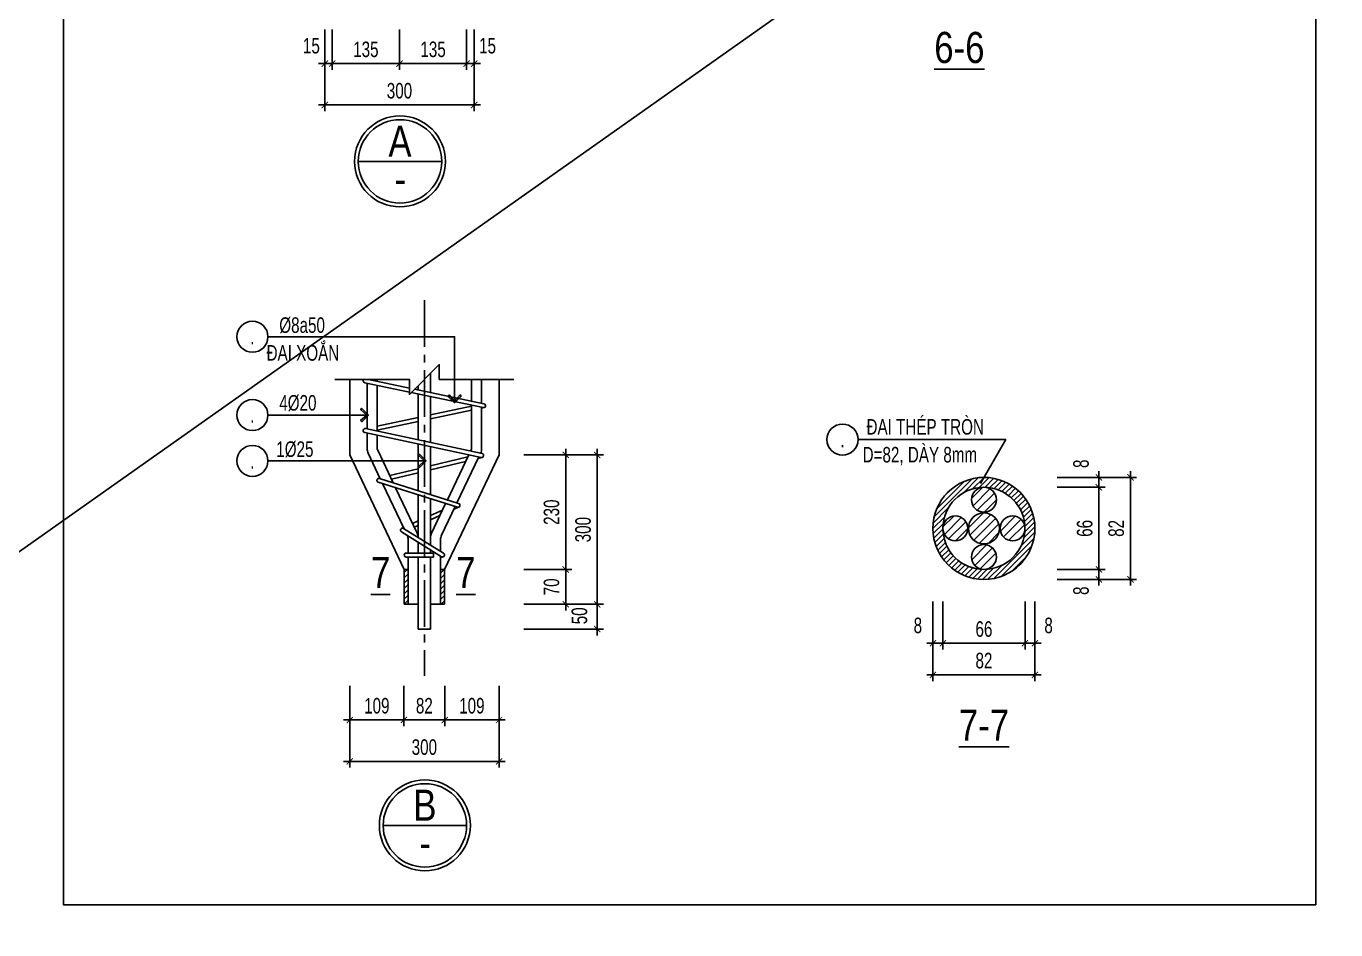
# Model space of a CAD drawing. Extents: x -24357 to 91799, y -17201 to -2351.
# Drawn here: x 37761 to 43024, y -9569 to -5937 of the extents above; entities that cross this region are included whole.
import ezdxf
from ezdxf.enums import TextEntityAlignment as Align

# ---------------------------------------------------------------- set-up
doc = ezdxf.new("R2010")
doc.units = 0
doc.header["$LTSCALE"] = 500
doc.header["$MEASUREMENT"] = 0
doc.header["$PDMODE"] = 3
doc.linetypes.add('CENTER2', pattern=[1.125, 0.75, -0.125, 0.125, -0.125])
doc.layers.get('0').update_dxf_attribs({"linetype": 'CONTINUOUS'})
doc.layers.get('DEFPOINTS').update_dxf_attribs({"linetype": 'CONTINUOUS'})
for name, color, linetype in [('CDC.01.AXIS', 160, 'CENTER2'), ('CDC.02.DIM', 1, 'CONTINUOUS'), ('CDC.03.BORDER', 3, 'CONTINUOUS'), ('CDC.05.STEEL', 4, 'CONTINUOUS'), ('CDC.06.TEXT', 2, 'CONTINUOUS'), ('CDC.10.HATCH', 251, 'CONTINUOUS'), ('CDC.11.NOTE', 8, 'CONTINUOUS')]:
    doc.layers.add(name, color=color, linetype=linetype)
doc.layers.add('KCS_Plotter', color=11, linetype='CONTINUOUS', plot=False)
doc.styles.add('ARIAL', font='arial.ttf', dxfattribs={"width": 0.7})
doc.dimstyles.new('DIM25X0.5', dxfattribs={"dimscale": 25, "dimtxt": 2.5, "dimasz": 1, "dimexe": 1, "dimexo": 0, "dimgap": 1, "dimtad": 1, "dimdec": 0, "dimlfac": 0.5, "dimzin": 0, "dimdsep": 46, "dimtxsty": 'ARIAL', "dimblk": 'ARCHTICK', "dimcen": 0, "dimdle": 1, "dimclrd": 1, "dimclre": 1, "dimclrt": 2, "dimadec": 0, "dimazin": 0, "dimtfac": 1, "dimtdec": 0, "dimtix": 1, "dimtmove": 2, "dimatfit": 3, "dimldrblk": 'ARCHTICK', "dimfxl": 1, "dimtolj": 1, "dimtzin": 0, "dimarcsym": 0})
pattern_1 = [(45, (-267987.69, -307000.606), (-10.6066017, 10.6066017), [])]

# ---------------------------------------------------------------- blocks, each defined once
blk = doc.blocks.new('_ArchTick')
at = {"color": 0, "linetype": 'ByBlock', "const_width": 0.15}
blk.add_lwpolyline([(-0.5, -0.5), (0.5, 0.5)], dxfattribs=at)
blk = doc.blocks.new('*D528')
at = {"layer": 'CDC.02.DIM', "color": 1, "lineweight": -2, "transparency": 16777216}
for p, q in [((38991.1, -5950.6), (38991.1, -6112.7)), ((39261.1, -5950.6), (39261.1, -6112.7)), ((39286.1, -6087.7), (38966.1, -6087.7))]:
    blk.add_line(p, q, dxfattribs=at)
at = {"layer": 'DEFPOINTS', "color": 0, "transparency": 16777216}
for p in [(38991.1, -5950.6), (39261.1, -5950.6), (38991.1, -6087.7)]:
    blk.add_point(p, dxfattribs=at)
at = {"layer": 'CDC.02.DIM', "color": 1, "lineweight": -2, "transparency": 16777216, "xscale": 25, "yscale": 25, "zscale": 25, "rotation": 180}
blk.add_blockref('_ArchTick', (38991.1, -6087.7), dxfattribs=at)
at = {"layer": 'CDC.02.DIM', "color": 1, "lineweight": -2, "transparency": 16777216, "xscale": 25, "yscale": 25, "zscale": 25}
blk.add_blockref('_ArchTick', (39261.1, -6087.7), dxfattribs=at)
at = {"layer": 'CDC.02.DIM', "color": 2, "transparency": 16777216, "insert": (39126.1, -6030.8), "char_height": 62.5, "attachment_point": 5, "style": 'ARIAL'}
blk.add_mtext('\\A1;135', dxfattribs=at)
blk = doc.blocks.new('*D529')
at = {"layer": 'CDC.02.DIM', "color": 1, "lineweight": -2, "transparency": 16777216}
for p, q in [((38961.1, -5950.6), (38961.1, -6279)), ((39561.1, -5950.6), (39561.1, -6279)), ((39586.1, -6254), (38936.1, -6254))]:
    blk.add_line(p, q, dxfattribs=at)
at = {"layer": 'DEFPOINTS', "color": 0, "transparency": 16777216}
for p in [(38961.1, -5950.6), (39561.1, -5950.6), (38961.1, -6254)]:
    blk.add_point(p, dxfattribs=at)
at = {"layer": 'CDC.02.DIM', "color": 1, "lineweight": -2, "transparency": 16777216, "xscale": 25, "yscale": 25, "zscale": 25, "rotation": 180}
blk.add_blockref('_ArchTick', (38961.1, -6254), dxfattribs=at)
at = {"layer": 'CDC.02.DIM', "color": 1, "lineweight": -2, "transparency": 16777216, "xscale": 25, "yscale": 25, "zscale": 25}
blk.add_blockref('_ArchTick', (39561.1, -6254), dxfattribs=at)
at = {"layer": 'CDC.02.DIM', "color": 2, "transparency": 16777216, "insert": (39261.1, -6197.1), "char_height": 62.5, "attachment_point": 5, "style": 'ARIAL'}
blk.add_mtext('\\A1;300', dxfattribs=at)
blk = doc.blocks.new('*D530')
at = {"layer": 'CDC.02.DIM', "color": 1, "lineweight": -2, "transparency": 16777216}
for p, q in [((38961.1, -5950.6), (38961.1, -6112.7)), ((38991.1, -5950.6), (38991.1, -6112.7)), ((38961.1, -6087.7), (38936.1, -6087.7)), ((38961.1, -6087.7), (38991.1, -6087.7)), ((38991.1, -6087.7), (39016.1, -6087.7))]:
    blk.add_line(p, q, dxfattribs=at)
at = {"layer": 'DEFPOINTS', "color": 0, "transparency": 16777216}
for p in [(38961.1, -5950.6), (38991.1, -5950.6), (38991.1, -6087.7)]:
    blk.add_point(p, dxfattribs=at)
at = {"layer": 'CDC.02.DIM', "color": 1, "lineweight": -2, "transparency": 16777216, "xscale": 25, "yscale": 25, "zscale": 25}
blk.add_blockref('_ArchTick', (38961.1, -6087.7), dxfattribs=at)
at = {"layer": 'CDC.02.DIM', "color": 1, "lineweight": -2, "transparency": 16777216, "xscale": 25, "yscale": 25, "zscale": 25, "rotation": 180}
blk.add_blockref('_ArchTick', (38991.1, -6087.7), dxfattribs=at)
at = {"layer": 'CDC.02.DIM', "color": 2, "transparency": 16777216, "insert": (38907.3, -6016.2), "char_height": 62.5, "attachment_point": 5, "style": 'ARIAL'}
blk.add_mtext('\\A1;15', dxfattribs=at)
blk = doc.blocks.new('*D531')
at = {"layer": 'CDC.02.DIM', "color": 1, "lineweight": -2, "transparency": 16777216}
for p, q in [((39261.1, -5950.6), (39261.1, -6112.7)), ((39531.1, -5950.6), (39531.1, -6112.7)), ((39236.1, -6087.7), (39556.1, -6087.7))]:
    blk.add_line(p, q, dxfattribs=at)
at = {"layer": 'DEFPOINTS', "color": 0, "transparency": 16777216}
for p in [(39261.1, -5950.6), (39531.1, -5950.6), (39531.1, -6087.7)]:
    blk.add_point(p, dxfattribs=at)
at = {"layer": 'CDC.02.DIM', "color": 1, "lineweight": -2, "transparency": 16777216, "xscale": 25, "yscale": 25, "zscale": 25, "rotation": 180}
blk.add_blockref('_ArchTick', (39261.1, -6087.7), dxfattribs=at)
at = {"layer": 'CDC.02.DIM', "color": 1, "lineweight": -2, "transparency": 16777216, "xscale": 25, "yscale": 25, "zscale": 25}
blk.add_blockref('_ArchTick', (39531.1, -6087.7), dxfattribs=at)
at = {"layer": 'CDC.02.DIM', "color": 2, "transparency": 16777216, "insert": (39396.1, -6030.8), "char_height": 62.5, "attachment_point": 5, "style": 'ARIAL'}
blk.add_mtext('\\A1;135', dxfattribs=at)
blk = doc.blocks.new('*D532')
at = {"layer": 'CDC.02.DIM', "color": 1, "lineweight": -2, "transparency": 16777216}
for p, q in [((39531.1, -5950.6), (39531.1, -6112.7)), ((39561.1, -5950.6), (39561.1, -6112.7)), ((39531.1, -6087.7), (39506.1, -6087.7)), ((39561.1, -6087.7), (39531.1, -6087.7)), ((39561.1, -6087.7), (39586.1, -6087.7))]:
    blk.add_line(p, q, dxfattribs=at)
at = {"layer": 'DEFPOINTS', "color": 0, "transparency": 16777216}
for p in [(39531.1, -5950.6), (39561.1, -5950.6), (39531.1, -6087.7)]:
    blk.add_point(p, dxfattribs=at)
at = {"layer": 'CDC.02.DIM', "color": 1, "lineweight": -2, "transparency": 16777216, "xscale": 25, "yscale": 25, "zscale": 25}
blk.add_blockref('_ArchTick', (39531.1, -6087.7), dxfattribs=at)
at = {"layer": 'CDC.02.DIM', "color": 1, "lineweight": -2, "transparency": 16777216, "xscale": 25, "yscale": 25, "zscale": 25, "rotation": 180}
blk.add_blockref('_ArchTick', (39561.1, -6087.7), dxfattribs=at)
at = {"layer": 'CDC.02.DIM', "color": 2, "transparency": 16777216, "insert": (39615, -6016.2), "char_height": 62.5, "attachment_point": 5, "style": 'ARIAL'}
blk.add_mtext('\\A1;15', dxfattribs=at)
blk = doc.blocks.new('*D543')
at = {"layer": 'CDC.02.DIM', "color": 1, "lineweight": -2, "transparency": 16777216}
for p, q in [((39279.1, -8588.3), (39279.1, -8750.5)), ((39443.1, -8588.3), (39443.1, -8750.5)), ((39468.1, -8725.5), (39254.1, -8725.5))]:
    blk.add_line(p, q, dxfattribs=at)
at = {"layer": 'DEFPOINTS', "color": 0, "transparency": 16777216}
for p in [(39279.1, -8588.3), (39443.1, -8588.3), (39279.1, -8725.5)]:
    blk.add_point(p, dxfattribs=at)
at = {"layer": 'CDC.02.DIM', "color": 1, "lineweight": -2, "transparency": 16777216, "xscale": 25, "yscale": 25, "zscale": 25, "rotation": 180}
blk.add_blockref('_ArchTick', (39279.1, -8725.5), dxfattribs=at)
at = {"layer": 'CDC.02.DIM', "color": 1, "lineweight": -2, "transparency": 16777216, "xscale": 25, "yscale": 25, "zscale": 25}
blk.add_blockref('_ArchTick', (39443.1, -8725.5), dxfattribs=at)
at = {"layer": 'CDC.02.DIM', "color": 2, "transparency": 16777216, "insert": (39361.1, -8668.6), "char_height": 62.5, "attachment_point": 5, "style": 'ARIAL'}
blk.add_mtext('\\A1;82', dxfattribs=at)
blk = doc.blocks.new('*D544')
at = {"layer": 'CDC.02.DIM', "color": 1, "lineweight": -2, "transparency": 16777216}
for p, q in [((39061.1, -8588.3), (39061.1, -8916.8)), ((39661.1, -8588.3), (39661.1, -8916.8)), ((39686.1, -8891.8), (39036.1, -8891.8))]:
    blk.add_line(p, q, dxfattribs=at)
at = {"layer": 'DEFPOINTS', "color": 0, "transparency": 16777216}
for p in [(39061.1, -8588.3), (39661.1, -8588.3), (39061.1, -8891.8)]:
    blk.add_point(p, dxfattribs=at)
at = {"layer": 'CDC.02.DIM', "color": 1, "lineweight": -2, "transparency": 16777216, "xscale": 25, "yscale": 25, "zscale": 25, "rotation": 180}
blk.add_blockref('_ArchTick', (39061.1, -8891.8), dxfattribs=at)
at = {"layer": 'CDC.02.DIM', "color": 1, "lineweight": -2, "transparency": 16777216, "xscale": 25, "yscale": 25, "zscale": 25}
blk.add_blockref('_ArchTick', (39661.1, -8891.8), dxfattribs=at)
at = {"layer": 'CDC.02.DIM', "color": 2, "transparency": 16777216, "insert": (39361.1, -8834.8), "char_height": 62.5, "attachment_point": 5, "style": 'ARIAL'}
blk.add_mtext('\\A1;300', dxfattribs=at)
blk = doc.blocks.new('*D545')
at = {"layer": 'CDC.02.DIM', "color": 1, "lineweight": -2, "transparency": 16777216}
for p, q in [((39443.1, -8588.3), (39443.1, -8750.5)), ((39661.1, -8588.3), (39661.1, -8750.5)), ((39418.1, -8725.5), (39686.1, -8725.5))]:
    blk.add_line(p, q, dxfattribs=at)
at = {"layer": 'DEFPOINTS', "color": 0, "transparency": 16777216}
for p in [(39443.1, -8588.3), (39661.1, -8588.3), (39661.1, -8725.5)]:
    blk.add_point(p, dxfattribs=at)
at = {"layer": 'CDC.02.DIM', "color": 1, "lineweight": -2, "transparency": 16777216, "xscale": 25, "yscale": 25, "zscale": 25, "rotation": 180}
blk.add_blockref('_ArchTick', (39443.1, -8725.5), dxfattribs=at)
at = {"layer": 'CDC.02.DIM', "color": 1, "lineweight": -2, "transparency": 16777216, "xscale": 25, "yscale": 25, "zscale": 25}
blk.add_blockref('_ArchTick', (39661.1, -8725.5), dxfattribs=at)
at = {"layer": 'CDC.02.DIM', "color": 2, "transparency": 16777216, "insert": (39552.1, -8668.6), "char_height": 62.5, "attachment_point": 5, "style": 'ARIAL'}
blk.add_mtext('\\A1;109', dxfattribs=at)
blk = doc.blocks.new('*D546')
at = {"layer": 'CDC.02.DIM', "color": 1, "lineweight": -2, "transparency": 16777216}
for p, q in [((39061.1, -8588.3), (39061.1, -8750.5)), ((39279.1, -8588.3), (39279.1, -8750.5)), ((39304.1, -8725.5), (39036.1, -8725.5))]:
    blk.add_line(p, q, dxfattribs=at)
at = {"layer": 'DEFPOINTS', "color": 0, "transparency": 16777216}
for p in [(39061.1, -8588.3), (39279.1, -8588.3), (39061.1, -8725.5)]:
    blk.add_point(p, dxfattribs=at)
at = {"layer": 'CDC.02.DIM', "color": 1, "lineweight": -2, "transparency": 16777216, "xscale": 25, "yscale": 25, "zscale": 25, "rotation": 180}
blk.add_blockref('_ArchTick', (39061.1, -8725.5), dxfattribs=at)
at = {"layer": 'CDC.02.DIM', "color": 1, "lineweight": -2, "transparency": 16777216, "xscale": 25, "yscale": 25, "zscale": 25}
blk.add_blockref('_ArchTick', (39279.1, -8725.5), dxfattribs=at)
at = {"layer": 'CDC.02.DIM', "color": 2, "transparency": 16777216, "insert": (39170.1, -8668.6), "char_height": 62.5, "attachment_point": 5, "style": 'ARIAL'}
blk.add_mtext('\\A1;109', dxfattribs=at)
blk = doc.blocks.new('*D547')
at = {"layer": 'CDC.02.DIM', "color": 1, "lineweight": -2, "transparency": 16777216}
for p, q in [((39761.1, -8260.5), (40081, -8260.5)), ((40056, -8385.5), (40056, -8235.5)), ((39761.1, -8360.5), (40081, -8360.5))]:
    blk.add_line(p, q, dxfattribs=at)
at = {"layer": 'DEFPOINTS', "color": 0, "transparency": 16777216}
for p in [(39761.1, -8260.5), (40056, -8260.5), (39761.1, -8360.5)]:
    blk.add_point(p, dxfattribs=at)
at = {"layer": 'CDC.02.DIM', "color": 1, "lineweight": -2, "transparency": 16777216, "xscale": 25, "yscale": 25, "zscale": 25}
for p, rotation in [((40056, -8260.5), 90), ((40056, -8360.5), 270)]:
    blk.add_blockref('_ArchTick', p, dxfattribs=dict(at, rotation=rotation))
at = {"layer": 'CDC.02.DIM', "color": 2, "transparency": 16777216, "insert": (39984.5, -8306.9), "char_height": 62.5, "attachment_point": 5, "rotation": 90, "style": 'ARIAL'}
blk.add_mtext('\\A1;50', dxfattribs=at)
blk = doc.blocks.new('*D548')
at = {"layer": 'CDC.02.DIM', "color": 1, "lineweight": -2, "transparency": 16777216}
for p, q in [((39929.3, -8285.5), (39929.3, -8095.5)), ((39761.1, -8120.5), (39954.3, -8120.5)), ((39761.1, -8260.5), (39954.3, -8260.5))]:
    blk.add_line(p, q, dxfattribs=at)
at = {"layer": 'DEFPOINTS', "color": 0, "transparency": 16777216}
for p in [(39761.1, -8120.5), (39929.3, -8120.5), (39761.1, -8260.5)]:
    blk.add_point(p, dxfattribs=at)
at = {"layer": 'CDC.02.DIM', "color": 1, "lineweight": -2, "transparency": 16777216, "xscale": 25, "yscale": 25, "zscale": 25}
for p, rotation in [((39929.3, -8120.5), 90), ((39929.3, -8260.5), 270)]:
    blk.add_blockref('_ArchTick', p, dxfattribs=dict(at, rotation=rotation))
at = {"layer": 'CDC.02.DIM', "color": 2, "transparency": 16777216, "insert": (39872.3, -8190.5), "char_height": 62.5, "attachment_point": 5, "rotation": 90, "style": 'ARIAL'}
blk.add_mtext('\\A1;70', dxfattribs=at)
blk = doc.blocks.new('*D549')
at = {"layer": 'CDC.02.DIM', "color": 1, "lineweight": -2, "transparency": 16777216}
for p, q in [((39761.1, -7660.5), (40081, -7660.5)), ((40056, -8285.5), (40056, -7635.5)), ((39761.1, -8260.5), (40081, -8260.5))]:
    blk.add_line(p, q, dxfattribs=at)
at = {"layer": 'DEFPOINTS', "color": 0, "transparency": 16777216}
for p in [(39761.1, -7660.5), (40056, -7660.5), (39761.1, -8260.5)]:
    blk.add_point(p, dxfattribs=at)
at = {"layer": 'CDC.02.DIM', "color": 1, "lineweight": -2, "transparency": 16777216, "xscale": 25, "yscale": 25, "zscale": 25}
for p, rotation in [((40056, -7660.5), 90), ((40056, -8260.5), 270)]:
    blk.add_blockref('_ArchTick', p, dxfattribs=dict(at, rotation=rotation))
at = {"layer": 'CDC.02.DIM', "color": 2, "transparency": 16777216, "insert": (39999.1, -7960.5), "char_height": 62.5, "attachment_point": 5, "rotation": 90, "style": 'ARIAL'}
blk.add_mtext('\\A1;300', dxfattribs=at)
blk = doc.blocks.new('*D550')
at = {"layer": 'CDC.02.DIM', "color": 1, "lineweight": -2, "transparency": 16777216}
for p, q in [((39761.1, -7660.5), (39954.3, -7660.5)), ((39929.3, -8145.5), (39929.3, -7635.5)), ((39761.1, -8120.5), (39954.3, -8120.5))]:
    blk.add_line(p, q, dxfattribs=at)
at = {"layer": 'DEFPOINTS', "color": 0, "transparency": 16777216}
for p in [(39761.1, -7660.5), (39929.3, -7660.5), (39761.1, -8120.5)]:
    blk.add_point(p, dxfattribs=at)
at = {"layer": 'CDC.02.DIM', "color": 1, "lineweight": -2, "transparency": 16777216, "xscale": 25, "yscale": 25, "zscale": 25}
for p, rotation in [((39929.3, -7660.5), 90), ((39929.3, -8120.5), 270)]:
    blk.add_blockref('_ArchTick', p, dxfattribs=dict(at, rotation=rotation))
at = {"layer": 'CDC.02.DIM', "color": 2, "transparency": 16777216, "insert": (39872.3, -7890.5), "char_height": 62.5, "attachment_point": 5, "rotation": 90, "style": 'ARIAL'}
blk.add_mtext('\\A1;230', dxfattribs=at)
blk = doc.blocks.new('*D551')
at = {"layer": 'CDC.02.DIM', "color": 1, "lineweight": -2, "transparency": 16777216}
for p, q in [((41404.8, -8249.2), (41404.8, -8442.3)), ((41444.8, -8249.2), (41444.8, -8442.3)), ((41404.8, -8417.3), (41379.8, -8417.3)), ((41404.8, -8417.3), (41444.8, -8417.3)), ((41444.8, -8417.3), (41469.8, -8417.3))]:
    blk.add_line(p, q, dxfattribs=at)
at = {"layer": 'DEFPOINTS', "color": 0, "transparency": 16777216}
for p in [(41404.8, -8249.2), (41444.8, -8249.2), (41444.8, -8417.3)]:
    blk.add_point(p, dxfattribs=at)
at = {"layer": 'CDC.02.DIM', "color": 1, "lineweight": -2, "transparency": 16777216, "xscale": 25, "yscale": 25, "zscale": 25}
blk.add_blockref('_ArchTick', (41404.8, -8417.3), dxfattribs=at)
at = {"layer": 'CDC.02.DIM', "color": 1, "lineweight": -2, "transparency": 16777216, "xscale": 25, "yscale": 25, "zscale": 25, "rotation": 180}
blk.add_blockref('_ArchTick', (41444.8, -8417.3), dxfattribs=at)
at = {"layer": 'CDC.02.DIM', "color": 2, "transparency": 16777216, "insert": (41344.3, -8345.8), "char_height": 62.5, "attachment_point": 5, "style": 'ARIAL'}
blk.add_mtext('\\A1;8', dxfattribs=at)
blk = doc.blocks.new('*D552')
at = {"layer": 'CDC.02.DIM', "color": 1, "lineweight": -2, "transparency": 16777216}
for p, q in [((41444.8, -8249.2), (41444.8, -8442.3)), ((41774.8, -8249.2), (41774.8, -8442.3)), ((41419.8, -8417.3), (41799.8, -8417.3))]:
    blk.add_line(p, q, dxfattribs=at)
at = {"layer": 'DEFPOINTS', "color": 0, "transparency": 16777216}
for p in [(41444.8, -8249.2), (41774.8, -8249.2), (41774.8, -8417.3)]:
    blk.add_point(p, dxfattribs=at)
at = {"layer": 'CDC.02.DIM', "color": 1, "lineweight": -2, "transparency": 16777216, "xscale": 25, "yscale": 25, "zscale": 25, "rotation": 180}
blk.add_blockref('_ArchTick', (41444.8, -8417.3), dxfattribs=at)
at = {"layer": 'CDC.02.DIM', "color": 1, "lineweight": -2, "transparency": 16777216, "xscale": 25, "yscale": 25, "zscale": 25}
blk.add_blockref('_ArchTick', (41774.8, -8417.3), dxfattribs=at)
at = {"layer": 'CDC.02.DIM', "color": 2, "transparency": 16777216, "insert": (41609.8, -8360.4), "char_height": 62.5, "attachment_point": 5, "style": 'ARIAL'}
blk.add_mtext('\\A1;66', dxfattribs=at)
blk = doc.blocks.new('*D553')
at = {"layer": 'CDC.02.DIM', "color": 1, "lineweight": -2, "transparency": 16777216}
for p, q in [((41774.8, -8249.2), (41774.8, -8442.3)), ((41814.8, -8249.2), (41814.8, -8442.3)), ((41774.8, -8417.3), (41749.8, -8417.3)), ((41774.8, -8417.3), (41814.8, -8417.3)), ((41814.8, -8417.3), (41839.8, -8417.3))]:
    blk.add_line(p, q, dxfattribs=at)
at = {"layer": 'DEFPOINTS', "color": 0, "transparency": 16777216}
for p in [(41774.8, -8249.2), (41814.8, -8249.2), (41814.8, -8417.3)]:
    blk.add_point(p, dxfattribs=at)
at = {"layer": 'CDC.02.DIM', "color": 1, "lineweight": -2, "transparency": 16777216, "xscale": 25, "yscale": 25, "zscale": 25}
blk.add_blockref('_ArchTick', (41774.8, -8417.3), dxfattribs=at)
at = {"layer": 'CDC.02.DIM', "color": 1, "lineweight": -2, "transparency": 16777216, "xscale": 25, "yscale": 25, "zscale": 25, "rotation": 180}
blk.add_blockref('_ArchTick', (41814.8, -8417.3), dxfattribs=at)
at = {"layer": 'CDC.02.DIM', "color": 2, "transparency": 16777216, "insert": (41869.6, -8345.8), "char_height": 62.5, "attachment_point": 5, "style": 'ARIAL'}
blk.add_mtext('\\A1;8', dxfattribs=at)
blk = doc.blocks.new('*D554')
at = {"layer": 'CDC.02.DIM', "color": 1, "lineweight": -2, "transparency": 16777216}
for p, q in [((41404.8, -8249.2), (41404.8, -8569.1)), ((41814.8, -8249.2), (41814.8, -8569.1)), ((41379.8, -8544.1), (41839.8, -8544.1))]:
    blk.add_line(p, q, dxfattribs=at)
at = {"layer": 'DEFPOINTS', "color": 0, "transparency": 16777216}
for p in [(41404.8, -8249.2), (41814.8, -8249.2), (41814.8, -8544.1)]:
    blk.add_point(p, dxfattribs=at)
at = {"layer": 'CDC.02.DIM', "color": 1, "lineweight": -2, "transparency": 16777216, "xscale": 25, "yscale": 25, "zscale": 25, "rotation": 180}
blk.add_blockref('_ArchTick', (41404.8, -8544.1), dxfattribs=at)
at = {"layer": 'CDC.02.DIM', "color": 1, "lineweight": -2, "transparency": 16777216, "xscale": 25, "yscale": 25, "zscale": 25}
blk.add_blockref('_ArchTick', (41814.8, -8544.1), dxfattribs=at)
at = {"layer": 'CDC.02.DIM', "color": 2, "transparency": 16777216, "insert": (41609.8, -8487.1), "char_height": 62.5, "attachment_point": 5, "style": 'ARIAL'}
blk.add_mtext('\\A1;82', dxfattribs=at)
blk = doc.blocks.new('*D555')
at = {"layer": 'CDC.02.DIM', "color": 1, "lineweight": -2, "transparency": 16777216}
for p, q in [((42071.6, -8120.5), (42071.6, -8095.5)), ((41903.5, -8120.5), (42096.6, -8120.5)), ((42071.6, -8160.5), (42071.6, -8120.5)), ((41903.5, -8160.5), (42096.6, -8160.5)), ((42071.6, -8160.5), (42071.6, -8185.5))]:
    blk.add_line(p, q, dxfattribs=at)
at = {"layer": 'DEFPOINTS', "color": 0, "transparency": 16777216}
for p in [(41903.5, -8120.5), (42071.6, -8120.5), (41903.5, -8160.5)]:
    blk.add_point(p, dxfattribs=at)
at = {"layer": 'CDC.02.DIM', "color": 1, "lineweight": -2, "transparency": 16777216, "xscale": 25, "yscale": 25, "zscale": 25}
for p, rotation in [((42071.6, -8120.5), 270), ((42071.6, -8160.5), 90)]:
    blk.add_blockref('_ArchTick', p, dxfattribs=dict(at, rotation=rotation))
at = {"layer": 'CDC.02.DIM', "color": 2, "transparency": 16777216, "insert": (42000.1, -8206), "char_height": 62.5, "attachment_point": 5, "rotation": 90, "style": 'ARIAL'}
blk.add_mtext('\\A1;8', dxfattribs=at)
blk = doc.blocks.new('*D556')
at = {"layer": 'CDC.02.DIM', "color": 1, "lineweight": -2, "transparency": 16777216}
for p, q in [((42071.6, -8145.5), (42071.6, -7765.5)), ((41903.5, -7790.5), (42096.6, -7790.5)), ((41903.5, -8120.5), (42096.6, -8120.5))]:
    blk.add_line(p, q, dxfattribs=at)
at = {"layer": 'DEFPOINTS', "color": 0, "transparency": 16777216}
for p in [(41903.5, -7790.5), (42071.6, -7790.5), (41903.5, -8120.5)]:
    blk.add_point(p, dxfattribs=at)
at = {"layer": 'CDC.02.DIM', "color": 1, "lineweight": -2, "transparency": 16777216, "xscale": 25, "yscale": 25, "zscale": 25}
for p, rotation in [((42071.6, -7790.5), 90), ((42071.6, -8120.5), 270)]:
    blk.add_blockref('_ArchTick', p, dxfattribs=dict(at, rotation=rotation))
at = {"layer": 'CDC.02.DIM', "color": 2, "transparency": 16777216, "insert": (42014.7, -7955.5), "char_height": 62.5, "attachment_point": 5, "rotation": 90, "style": 'ARIAL'}
blk.add_mtext('\\A1;66', dxfattribs=at)
blk = doc.blocks.new('*D557')
at = {"layer": 'CDC.02.DIM', "color": 1, "lineweight": -2, "transparency": 16777216}
for p, q in [((42071.6, -7750.5), (42071.6, -7725.5)), ((41903.5, -7750.5), (42096.6, -7750.5)), ((42071.6, -7790.5), (42071.6, -7750.5)), ((41903.5, -7790.5), (42096.6, -7790.5)), ((42071.6, -7790.5), (42071.6, -7815.5))]:
    blk.add_line(p, q, dxfattribs=at)
at = {"layer": 'DEFPOINTS', "color": 0, "transparency": 16777216}
for p in [(41903.5, -7750.5), (42071.6, -7750.5), (41903.5, -7790.5)]:
    blk.add_point(p, dxfattribs=at)
at = {"layer": 'CDC.02.DIM', "color": 1, "lineweight": -2, "transparency": 16777216, "xscale": 25, "yscale": 25, "zscale": 25}
for p, rotation in [((42071.6, -7750.5), 270), ((42071.6, -7790.5), 90)]:
    blk.add_blockref('_ArchTick', p, dxfattribs=dict(at, rotation=rotation))
at = {"layer": 'CDC.02.DIM', "color": 2, "transparency": 16777216, "insert": (42000.1, -7695.7), "char_height": 62.5, "attachment_point": 5, "rotation": 90, "style": 'ARIAL'}
blk.add_mtext('\\A1;8', dxfattribs=at)
blk = doc.blocks.new('*D558')
at = {"layer": 'CDC.02.DIM', "color": 1, "lineweight": -2, "transparency": 16777216}
for p, q in [((42198.4, -8185.5), (42198.4, -7725.5)), ((41903.5, -7750.5), (42223.4, -7750.5)), ((41903.5, -8160.5), (42223.4, -8160.5))]:
    blk.add_line(p, q, dxfattribs=at)
at = {"layer": 'DEFPOINTS', "color": 0, "transparency": 16777216}
for p in [(41903.5, -7750.5), (42198.4, -7750.5), (41903.5, -8160.5)]:
    blk.add_point(p, dxfattribs=at)
at = {"layer": 'CDC.02.DIM', "color": 1, "lineweight": -2, "transparency": 16777216, "xscale": 25, "yscale": 25, "zscale": 25}
for p, rotation in [((42198.4, -7750.5), 90), ((42198.4, -8160.5), 270)]:
    blk.add_blockref('_ArchTick', p, dxfattribs=dict(at, rotation=rotation))
at = {"layer": 'CDC.02.DIM', "color": 2, "transparency": 16777216, "insert": (42141.4, -7955.5), "char_height": 62.5, "attachment_point": 5, "rotation": 90, "style": 'ARIAL'}
blk.add_mtext('\\A1;82', dxfattribs=at)

msp = doc.modelspace()

# ---------------------------------------------------------------- hatches: boundary and pattern name
at = {"layer": 'CDC.10.HATCH'}
h = msp.add_hatch(dxfattribs=at)
h.set_pattern_fill('ANSI31', color=256, scale=120, style=0)
h.set_pattern_definition([(45, (-237350.399, -306800.552), (-10.6066017, 10.6066017), [])])
edge = h.paths.add_edge_path()
edge.add_arc((41609.79, -7955.5), 205, 0, 360)
edge = h.paths.add_edge_path(flags=16)
edge.add_arc((41609.79, -7955.5), 165, 0, 360)
h = msp.add_hatch(dxfattribs=at)
h.set_pattern_fill('ANSI31', color=256, scale=200, style=0)
h.set_pattern_definition([(45, (-247844.137, -268318.374), (-17.6776695, 17.6776695), [])])
h.paths.add_polyline_path([(41659.79, -7840.5, 1), (41559.79, -7840.5, 1)])
h.paths.add_polyline_path([(41547.29, -7955.5, 1), (41672.29, -7955.5, 1)])
h.paths.add_polyline_path([(41544.79, -7955.5, 1), (41444.79, -7955.5, 1)])
h.paths.add_polyline_path([(41559.79, -8070.5, 1), (41659.79, -8070.5, 1)])
h.paths.add_polyline_path([(41774.79, -7955.5, 1), (41674.79, -7955.5, 1)])
h = msp.add_hatch(dxfattribs=at)
h.set_pattern_fill('ANSI31', color=256, scale=120, style=0)
h.set_pattern_definition(pattern_1)
h.paths.add_polyline_path([(39296.14, -8120.49), (39280.14, -8120.49), (39280.14, -8260.49), (39296.14, -8260.49)])
h = msp.add_hatch(dxfattribs=at)
h.set_pattern_fill('ANSI31', color=256, scale=120, style=0)
h.set_pattern_definition(pattern_1)
h.paths.add_polyline_path([(39442.14, -8120.49), (39426.14, -8120.49), (39426.14, -8260.49), (39442.14, -8260.49)])

# ---------------------------------------------------------------- linework, layer by layer
at = {"layer": 'CDC.01.AXIS', "ltscale": 0.5}
msp.add_line((39361.14, -7038.77), (39361.14, -8548.35), dxfattribs=at)
at = {"layer": 'CDC.02.DIM'}
msp.add_lwpolyline([(39721.14, -7357.17), (39421.14, -7357.17), (39421.14, -7297.17), (39301.14, -7417.17), (39301.14, -7357.17), (39001.14, -7357.17)], dxfattribs=at)
at = {"layer": 'CDC.03.BORDER'}
for p, q in [((42943.39, -3138.9), (42943.39, -9468.64)), ((39061.14, -7357.17), (39061.14, -7660.49)), ((39661.14, -7357.17), (39661.14, -7660.49)), ((39061.14, -7660.49), (39280.14, -8120.49)), ((39442.14, -8120.49), (39661.14, -7660.49))]:
    msp.add_line(p, q, dxfattribs=at)
msp.add_lwpolyline([(42943.39, -9468.64), (37911.14, -9468.64), (37911.14, -3138.9), (42943.39, -3138.9)], dxfattribs=at)
at = {"layer": 'CDC.05.STEEL'}
for p, q in [((39136.72, -7357.17), (39301.14, -7391.71)), ((39171.14, -7357.17), (39171.14, -7364.4)), ((39386.14, -7332.17), (39386.14, -7409.57)), ((39551.14, -7357.17), (39551.14, -7444.24)), ((39591.14, -7357.17), (39591.14, -7452.64)), ((39121.49, -7370.32), (39301.14, -7408.06)), ((39131.14, -7372.35), (39131.14, -7556.02)), ((39171.14, -7380.75), (39171.14, -7564.56)), ((39308.66, -7409.64), (39597.49, -7470.32)), ((39322.17, -7396.13), (39600.78, -7454.66)), ((39336.14, -7382.17), (39336.14, -7399.07)), ((39336.14, -7415.42), (39336.14, -7599.79)), ((39386.14, -7425.92), (39386.14, -7610.46)), ((39386.14, -7499.07), (39551.14, -7464.4)), ((39551.14, -7460.58), (39551.14, -7626.61)), ((39591.14, -7468.99), (39591.14, -7635.65)), ((39591.14, -7472.35), (39600.78, -7470.32)), ((39171.14, -7544.24), (39336.14, -7509.57)), ((39386.14, -7515.42), (39551.14, -7480.75)), ((39121.47, -7570.32), (39589.85, -7670.32)), ((39121.49, -7554.66), (39131.14, -7552.64)), ((39124.81, -7554.67), (39593.19, -7654.67)), ((39131.14, -7572.38), (39131.14, -7635.65)), ((39171.14, -7560.58), (39336.14, -7525.92)), ((39171.14, -7580.92), (39171.14, -7626.61)), ((39336.14, -7616.15), (39336.14, -7803.73)), ((39386.14, -7626.83), (39386.14, -7819.46)), ((39135.02, -7652.84), (39184.09, -7755.91)), ((39236.19, -7772.3), (39175.02, -7643.8)), ((39386.14, -7703.97), (39535.86, -7667.73)), ((39453.53, -7840.66), (39539.72, -7659.62)), ((39492.06, -7852.78), (39579.94, -7668.2)), ((39546.79, -7644.77), (39547.25, -7643.8)), ((39577.07, -7674.22), (39593.4, -7670.27)), ((39587.01, -7653.35), (39587.25, -7652.84)), ((39222.52, -7743.58), (39336.14, -7716.08)), ((39229.55, -7758.34), (39336.14, -7732.54)), ((39386.14, -7720.44), (39527, -7686.34)), ((39175.96, -7770.13), (39493.9, -7870.13)), ((39176.48, -7754.72), (39182.8, -7753.19)), ((39180.77, -7754.86), (39498.7, -7854.86)), ((39193.48, -7775.63), (39279.8, -7956.94)), ((39332.25, -7974.06), (39245.59, -7792.02)), ((39336.14, -7820.5), (39336.14, -7992.03)), ((39386.14, -7836.23), (39386.14, -8023.17)), ((39386.14, -7903.23), (39433.98, -7881.73)), ((39390.02, -7974.06), (39446.59, -7855.24)), ((39430.02, -7983.1), (39485.12, -7867.36)), ((39479.71, -7878.72), (39499.58, -7869.79)), ((39313.97, -7935.66), (39336.14, -7925.7)), ((39320.85, -7950.11), (39336.14, -7943.24)), ((39386.14, -7920.77), (39423.36, -7904.04)), ((39269.35, -7969.28), (39429.91, -8069.28)), ((39270.49, -7955.2), (39277.47, -7952.06)), ((39277.81, -7955.7), (39438.37, -8055.7)), ((39296.14, -8000.29), (39296.14, -8054.49)), ((39336.14, -8010.88), (39336.14, -8054.49)), ((39386.14, -8042.02), (39386.14, -8054.49)), ((39426.14, -8000.29), (39426.14, -8048.09)), ((39288.14, -8054.49), (39397.32, -8054.49)), ((39288.14, -8070.49), (39397.32, -8070.49)), ((39296.14, -8070.49), (39296.14, -8260.49)), ((39336.14, -8070.49), (39336.14, -8360.55)), ((39386.14, -8070.49), (39386.14, -8360.55)), ((39397.32, -8054.49), (39397.32, -8070.49)), ((39426.14, -8066.94), (39426.14, -8260.49)), ((39434.14, -8070.49), (39426.14, -8070.49)), ((39280.14, -8120.49), (39280.14, -8260.49)), ((39296.14, -8120.49), (39280.14, -8120.49)), ((39426.14, -8120.49), (39442.14, -8120.49)), ((39442.14, -8120.49), (39442.14, -8260.49)), ((39296.14, -8260.49), (39280.14, -8260.49)), ((39336.14, -8260.49), (39296.14, -8260.49)), ((39426.14, -8260.49), (39386.14, -8260.49)), ((39426.14, -8260.49), (39442.14, -8260.49)), ((39336.14, -8360.55), (39386.14, -8360.55))]:
    msp.add_line(p, q, dxfattribs=at)
for centre, radius in [((41609.79, -7955.5), 205), ((41609.79, -7955.5), 165), ((41609.79, -7840.5), 50), ((41609.79, -7955.5), 62.5), ((41494.79, -7955.5), 50), ((41724.79, -7955.5), 50), ((41609.79, -8070.5), 50)]:
    msp.add_circle(centre, radius, dxfattribs=at)
for centre, radius, start, end in [((39123.14, -7362.49), 8, 138.29974, 258.13561), ((39599.14, -7462.49), 8, 258.13561, 78.13561), ((39123.14, -7562.49), 8, 77.94819, 257.94819), ((39211.14, -7626.61), 40, 180, 205.45851), ((39511.14, -7626.61), 40, 334.54149, 0), ((39171.14, -7635.65), 40, 180, 205.45851), ((39551.14, -7635.65), 40, 334.54149, 0), ((39591.52, -7662.49), 8, 257.94819, 77.94819), ((39178.36, -7762.49), 8, 72.54003, 252.54003), ((39496.3, -7862.49), 8, 252.54003, 72.54003), ((39273.58, -7962.49), 8, 58.08354, 238.08354), ((39256.14, -8000.29), 40, 0, 24.45944), ((39296.14, -7991.26), 40, 0, 25.45851), ((39426.14, -7991.26), 40, 154.54149, 180), ((39466.14, -8000.29), 40, 154.54149, 180), ((39288.14, -8062.49), 8, 90, 270), ((39434.14, -8062.49), 8, 238.08354, 58.08354)]:
    msp.add_arc(centre, radius, start, end, dxfattribs=at)
at = {"layer": 'CDC.10.HATCH'}
for centre in [(39263.23, -6480.82), (39363.23, -9149.12)]:
    msp.add_circle(centre, 182.71, dxfattribs=at)
at = {"layer": 'CDC.11.NOTE'}
for p, q in [((39095.53, -6480.82), (39430.94, -6480.82)), ((39195.53, -9149.12), (39530.94, -9149.12))]:
    msp.add_line(p, q, dxfattribs=at)
for points in [[(39482.86, -7450.4), (39509.59, -7423.67), (39505.14, -7419.22), (39482.86, -7444.1), (39460.59, -7419.22), (39456.13, -7423.67), (39482.86, -7450.4), (39482.86, -7450.4), (39482.86, -7185.27), (38732.61, -7185.27)], [(39136.37, -7499.99), (39109.65, -7473.26), (39105.19, -7477.72), (39130.07, -7499.99), (39105.19, -7522.26), (39109.65, -7526.72), (39136.37, -7499.99), (39136.37, -7499.99), (38732.61, -7499.99)], [(41595.54, -7775.4), (41697.49, -7598.83), (41103.92, -7598.83)], [(39368.29, -7684.46), (39341.56, -7657.74), (39337.1, -7662.19), (39361.99, -7684.46), (39337.1, -7706.74), (39341.56, -7711.19), (39368.29, -7684.46), (39368.29, -7684.46), (38732.61, -7684.46)]]:
    msp.add_lwpolyline(points, dxfattribs=at)
for centre, radius in [((39263.23, -6480.82), 167.71), ((38670.11, -7185.27), 62.5), ((38670.11, -7499.99), 62.5), ((41041.42, -7598.83), 62.5), ((38670.11, -7684.46), 62.5), ((39363.23, -9149.12), 167.71)]:
    msp.add_circle(centre, radius, dxfattribs=at)
at = {"layer": 'KCS_Plotter'}
msp.add_line((24773.64, -17201.4), (45798.64, -2351.4), dxfattribs=at)

# ---------------------------------------------------------------- texts
at = {"layer": 'CDC.06.TEXT', "style": 'ARIAL'}
for s, height, width, p in [('%%U6-6', 125, 0.8, (41511.14, -6022.8)), ('%%C8a50', 62.5, 0.7, (38869.88, -7138.49)), ('ĐAI XOẮN', 62.5, 0.7, (38873.14, -7241.24)), ('4%%C20', 62.5, 0.7, (38852.89, -7450.86)), ('1%%C25', 62.5, 0.7, (38840.89, -7636.87)), ('%%U7-7', 125, 0.8, (41609.79, -8746.07))]:
    msp.add_text(s, height=height, dxfattribs=dict(at, width=width)).set_placement(p, align=Align.MIDDLE)
for s, height, width, p in [('A', 125, 0.8, (39263.23, -6399.74)), ('-', 125, 0.8, (39264.68, -6550.84)), ('.', 62.5, 0.7, (38670.11, -7185.27)), ('.', 62.5, 0.7, (38670.11, -7499.99)), ('.', 62.5, 0.7, (41041.42, -7598.83)), ('.', 62.5, 0.7, (38670.11, -7684.46)), ('B', 125, 0.8, (39363.23, -9068.04)), ('-', 125, 0.8, (39364.68, -9219.14))]:
    msp.add_text(s, height=height, dxfattribs=dict(at, width=width)).set_placement(p, align=Align.MIDDLE_CENTER)
at = {"layer": 'CDC.06.TEXT', "style": 'ARIAL', "width": 0.7}
for s, p in [('ĐAI THÉP TRÒN', (41137.94, -7578.68)), ('D=82, DÀY 8mm', (41122.23, -7690.57))]:
    msp.add_text(s, height=62.5, dxfattribs=at).set_placement(p)
at = {"layer": 'CDC.06.TEXT', "style": 'ARIAL', "width": 0.8}
for p in [(39185.55, -8195.6), (39527.53, -8195.6)]:
    msp.add_text('%%U7', height=125, dxfattribs=at).set_placement(p, align=Align.CENTER)

# ---------------------------------------------------------------- dimensions: what is measured, and where the dimension line sits
at = {"layer": 'CDC.02.DIM'}
dim = msp.add_linear_dim(base=(38991.14, -6087.72), p1=(38961.14, -5950.56), p2=(38991.14, -5950.56), dimstyle='DIM25X0.5', dxfattribs=at)
dim.commit()
dim.dimension.update_dxf_attribs({"geometry": '*D530', "text_midpoint": (38907.27, -6016.22), "dimtype": 160})
for base, p1, p2, picture, middle in [((38961.14, -6253.99), (39561.14, -5950.56), (38961.14, -5950.56), '*D529', (39261.14, -6197.06)), ((38991.14, -6087.72), (39261.14, -5950.56), (38991.14, -5950.56), '*D528', (39126.14, -6030.79)), ((39061.14, -8891.78), (39661.14, -8588.35), (39061.14, -8588.35), '*D544', (39361.14, -8834.84)), ((39061.14, -8725.5), (39279.14, -8588.35), (39061.14, -8588.35), '*D546', (39170.14, -8668.59)), ((39279.14, -8725.5), (39443.14, -8588.35), (39279.14, -8588.35), '*D543', (39361.14, -8668.59))]:
    dim = msp.add_linear_dim(base=base, p1=p1, p2=p2, dimstyle='DIM25X0.5', dxfattribs=at)
    dim.commit()
    dim.dimension.update_dxf_attribs({"geometry": picture, "text_midpoint": middle})
for base, p1, p2, angle, picture, middle in [((39531.14, -6087.72), (39261.14, -5950.56), (39531.14, -5950.56), 180, '*D531', (39396.14, -6030.79)), ((40055.99, -7660.49), (39761.14, -8260.49), (39761.14, -7660.49), 90, '*D549', (39999.06, -7960.49)), ((39929.26, -7660.49), (39761.14, -8120.49), (39761.14, -7660.49), 90, '*D550', (39872.33, -7890.49)), ((39929.26, -8120.49), (39761.14, -8260.49), (39761.14, -8120.49), 90, '*D548', (39872.35, -8190.49)), ((39661.14, -8725.5), (39443.14, -8588.35), (39661.14, -8588.35), 180, '*D545', (39552.14, -8668.59))]:
    dim = msp.add_linear_dim(base=base, p1=p1, p2=p2, angle=angle, dimstyle='DIM25X0.5', dxfattribs=at)
    dim.commit()
    dim.dimension.update_dxf_attribs({"geometry": picture, "text_midpoint": middle})
for base, p1, p2, angle, picture, middle in [((39531.14, -6087.72), (39561.14, -5950.56), (39531.14, -5950.56), 180, '*D532', (39615, -6016.22)), ((40055.99, -8260.49), (39761.14, -8360.55), (39761.14, -8260.49), 90, '*D547', (39984.49, -8306.93))]:
    dim = msp.add_linear_dim(base=base, p1=p1, p2=p2, angle=angle, dimstyle='DIM25X0.5', dxfattribs=at)
    dim.commit()
    dim.dimension.update_dxf_attribs({"geometry": picture, "text_midpoint": middle, "dimtype": 160})
for base, p1, p2, picture, middle in [((42071.62, -7750.5), (41903.5, -7790.5), (41903.5, -7750.5), '*D557', (42000.12, -7695.73)), ((42071.62, -8120.5), (41903.5, -8160.5), (41903.5, -8120.5), '*D555', (42000.12, -8206.03))]:
    dim = msp.add_linear_dim(base=base, p1=p1, p2=p2, angle=90, dimstyle='DIM25X0.5', override={"dimlfac": 0.2}, dxfattribs=at)
    dim.commit()
    dim.dimension.update_dxf_attribs({"geometry": picture, "text_midpoint": middle, "dimtype": 160})
for base, p1, p2, picture, middle in [((42198.35, -7750.5), (41903.5, -8160.5), (41903.5, -7750.5), '*D558', (42141.44, -7955.5)), ((42071.62, -7790.5), (41903.5, -8120.5), (41903.5, -7790.5), '*D556', (42014.71, -7955.5))]:
    dim = msp.add_linear_dim(base=base, p1=p1, p2=p2, angle=90, dimstyle='DIM25X0.5', override={"dimlfac": 0.2}, dxfattribs=at)
    dim.commit()
    dim.dimension.update_dxf_attribs({"geometry": picture, "text_midpoint": middle})
for base, p1, p2, picture, middle in [((41444.79, -8417.33), (41404.79, -8249.2), (41444.79, -8249.2), '*D551', (41344.25, -8345.83)), ((41814.79, -8417.33), (41774.79, -8249.2), (41814.79, -8249.2), '*D553', (41869.55, -8345.83))]:
    dim = msp.add_linear_dim(base=base, p1=p1, p2=p2, dimstyle='DIM25X0.5', override={"dimlfac": 0.2}, dxfattribs=at)
    dim.commit()
    dim.dimension.update_dxf_attribs({"geometry": picture, "text_midpoint": middle, "dimtype": 160})
for base, p1, p2, picture, middle in [((41814.79, -8544.06), (41404.79, -8249.2), (41814.79, -8249.2), '*D554', (41609.79, -8487.15)), ((41774.79, -8417.33), (41444.79, -8249.2), (41774.79, -8249.2), '*D552', (41609.79, -8360.41))]:
    dim = msp.add_linear_dim(base=base, p1=p1, p2=p2, dimstyle='DIM25X0.5', override={"dimlfac": 0.2}, dxfattribs=at)
    dim.commit()
    dim.dimension.update_dxf_attribs({"geometry": picture, "text_midpoint": middle})

doc.saveas('drawing.dxf')
